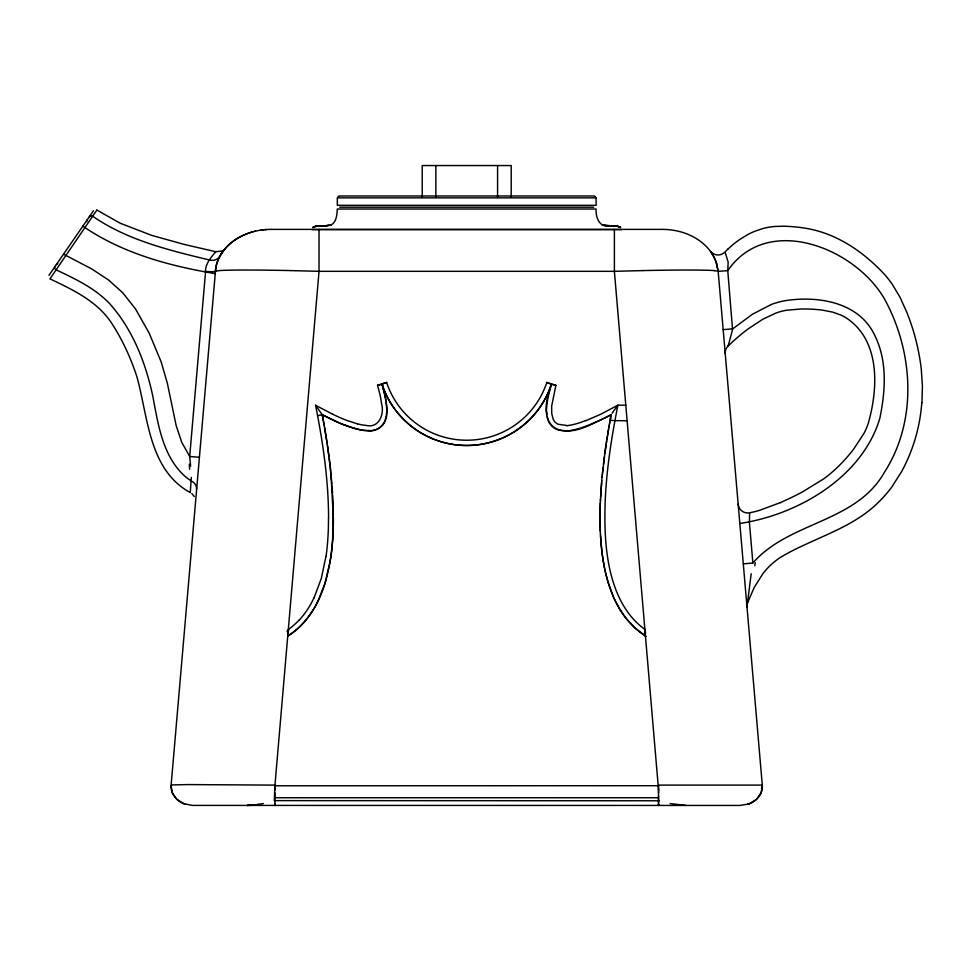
<?xml version="1.0" encoding="UTF-8"?>
<svg xmlns="http://www.w3.org/2000/svg" width="971" height="971" viewBox="0 0 971 971"><rect width="100%" height="100%" fill="white"/><g stroke="black" fill="none" stroke-linecap="round" stroke-linejoin="round"><path stroke-width="1.46" d="M190.656 466.177L189.697 456.467L205.464 272.79C204.82 264.476 210.646 257.74 215.683 251.817M274.902 804.656L274.902 805.445L274.902 792.761M274.902 790.103L274.902 785.114L188.01 784.58L172.401 784.92L171.078 785.842L172.462 793.173L176.916 799.388L183.859 803.697L192.282 805.42L740.108 805.445M274.308 800.772L274.902 785.114M319.034 229.399L319.034 271.322L274.902 785.782L658.787 785.709M658.52 804.777L658.52 801.124M658.52 796.086L658.52 796.997M658.52 792.761L658.52 788.998M740.205 805.445L749.066 803.879L756.506 799.388L761.167 792.676L762.296 785.114L658.52 785.114L658.52 789.884M658.52 804.474L658.52 805.408L658.52 803.709M600.042 516.56L600.042 515.637M600.042 514.715L600.054 513.805M600.066 512.882L600.078 511.96M600.102 510.43L600.309 531.283M600.102 511.037L600.151 508.549M600.139 509.192L600.199 506.644M600.187 507.36L600.503 498.912M600.236 505.515L600.333 502.76M366.468 430.675C378.144 432.908 388.279 422.409 386.701 410.818A53.466 53.284 -19.8 0 0 386.628 407.286L386.288 403.366A97.282 96.979 -12.5 0 0 384.067 391.653M749.624 512.906L749.418 522.641L752.877 563.034L743.288 563.86M600.418 500.915L601.765 480.718M600.588 497.237L601.607 482.551M921.965 402.71L922.414 386.045L921.309 369.441A220.854 220.854 0 0 0 906.793 312.274L900.044 297.296L892.446 284.588A111.568 111.568 0 0 0 885.297 275.279C864.542 252.594 837.536 233.744 806.743 228.452A152.568 152.568 0 0 0 782.796 226.219L775.271 226.449A69.985 69.985 0 0 0 769.032 227.19A62.642 62.642 0 0 0 762.308 228.707L754.588 231.365A70.191 70.191 0 0 0 747.864 234.509L740.096 239.254A100.656 100.656 0 0 0 728.177 248.855M386.652 412.311L386.215 416.389M215.78 267.559L171.127 785.114C170.265 793.95 177.171 801.852 185.364 804.231M287.768 635.495L288.266 629.548A72.837 72.57 0 0 0 298.971 620.238M601.753 480.827L602.129 476.676M190.267 492.54L191.336 477.368M205.464 271.382A9.625 0.898 4.9 0 0 215.259 271.322L216.63 264.027M746.99 606.948A9.625 9.625 0 0 1 747.549 602.785L747.67 601.437M602.093 477.052L602.336 474.576M747.67 601.51L751.19 573.752M602.275 475.22L604.909 452.935M602.457 473.387L603.052 467.901M603.464 464.235L604.375 456.928M644.902 631.393L645.047 630.361M604.86 453.287L606.207 443.917M605.115 451.454L605.892 445.992M606.171 444.172L608.55 429.352M606.39 442.691L606.62 441.198M608.793 427.871L610.723 416.644A4.904 1.117 -77.7 0 1 610.88 415.734M325.94 556.444L321.292 578.473L313.997 598.015M330.71 557.56L329.642 564.054M606.851 439.717L607.312 436.756M607.555 435.275L607.797 433.794M608.04 432.362L608.841 427.653M609.06 426.403L609.315 424.922M609.582 423.441L609.837 421.96M610.371 419.047L611.172 414.738L597.772 421.365M329.472 564.964L329.12 566.773M328.938 567.683L326.414 578.449M215.841 267.256L216.8 263.457M386.106 416.947L384.65 421.669M610.917 415.758L611.184 414.714M732.425 330.152L728.262 345.542M732.559 329.63L727.765 270.63L728.141 262.049L725.301 252.8M550.46 387.235C536.429 426.099 558.009 442.036 594.167 422.968M550.229 388.097L551.297 384.322L555.91 385.281L551.674 406.036L551.71 413.476L553.179 419.326L555.121 422.264L557.876 424.206L566.651 425.456M728.189 345.785L728.116 346.028A9.625 9.625 0 0 0 725.24 353.82M728.116 346.04L730.362 343.928A195.147 195.147 0 0 1 747.694 329.23L762.733 319.277L775.768 313.111A62.63 62.63 0 0 1 786.376 310.247L800.614 309.009A150.007 150.007 0 0 1 822.401 310.113L832.815 312.164L840.898 315.065A48.089 48.089 0 0 1 846.409 318.027C880.746 340.821 878.257 389.128 868.013 424.169A73.541 73.541 0 0 1 864.02 433.309L853.473 449.403A165.458 165.458 0 0 1 835.558 469.09L833.324 471.093A126.618 126.618 0 0 1 823.602 478.921L802.665 491.799A318.706 318.706 0 0 1 780.368 502.614M326.171 579.335C320.127 601.729 307.843 623.576 287.756 636.09A77.571 77.316 -0.9 0 0 302.466 623.965A92.342 92.014 -3.2 0 0 318.245 600.466L325.042 583.158L330.116 561.335A234.084 233.222 0 0 0 332.64 539.366L333.296 509.884M550.8 386.033L551.407 383.958L546.697 382.428L551.225 384.237M216.691 263.833L217.492 261.442M216.909 263.141L218.123 259.852M747.549 602.785L754.212 587.479L762.854 573.715A74.803 74.803 0 0 1 766.665 569.14A69.863 69.863 0 0 1 774.215 561.966A78.882 78.882 0 0 1 780.381 557.403C813.273 537.655 853.011 528.904 880.357 500.356A117.552 117.552 0 0 0 888.514 491.253A121.047 121.047 0 0 0 891.584 487.296L901.391 472.003A170.168 170.168 0 0 0 921.795 402.698M217.565 261.26L218.791 258.359M218.244 259.548L221.922 252.848M384.467 422.069L383.399 423.963M219.082 257.74L220.551 255.021M221.024 254.244L221.461 253.54M221.145 254.038L223.633 250.482M221.57 253.382L222.917 251.416M221.655 253.237L222.784 251.61M96.821 210.137L49.946 278.871C72.934 289.783 97.549 301.35 111.847 323.489C122.528 340.008 130.806 358.044 136.899 376.736C148.211 417.227 148.612 469.697 190.267 492.588M612.082 413.282L612.665 412.444M48.963 275.315L93.471 210.756M612.786 412.274L613.502 411.255M614.06 410.466L617.872 405.186L625.882 405.186M222.444 252.096L224.398 249.511M223.136 251.149L225.066 248.722M224.167 249.802L224.787 249.061M752.877 563.034C788.731 521.548 855.645 522.956 884.265 472.525C917.704 420.868 913.505 352.121 884.739 299.42C856.009 248.467 767.915 212.382 727.765 270.63L718.237 271.334M224.447 249.462C235.686 235.917 253.698 229.374 270.982 229.387M224.993 248.819C232.227 240.371 242.301 234.703 252.958 231.79M215.295 271.249L219.264 270.593A103.909 3.156 1.7 0 1 290.499 270.569M662.44 229.387C680.392 229.362 699.241 236.475 710.287 251.137A9.625 9.625 0 0 0 724.876 252.096L728.177 248.855M383.776 383.484L382.21 384.225L384.103 391.641M611.172 414.738L603.853 418.489M338.017 196.53L338.843 196.106M602.76 419.023L587.504 425.662M597.056 421.693L594.895 422.652M780.368 502.614L759.48 510.37A113.607 113.607 0 0 1 749.624 512.809A9.625 9.625 0 0 1 738.166 504.18M312.82 227.457L315.466 226.352L324.945 225.879L315.757 226.352L312.905 227.457L315.466 226.352L328.781 225.612C336.269 224.398 337.058 215.101 337.289 209.02L596.121 209.02C595.551 216.751 599.143 227.639 608.878 225.879L602.421 224.993M383.763 383.484L386.725 382.428L377.513 385.281L379.77 393.801A89.684 89.356 0 0 1 381.518 403.511C384.613 413.901 379.151 428.599 366.103 425.407A50.868 50.674 0 0 1 357.534 423.866M771.108 304.578L752.416 314.252L732.765 328.829L723.164 329.655M585.804 420.734L600.661 414.277L617.872 405.186C609.157 449.585 602.518 494.967 605.686 540.313A233.356 232.494 0 0 0 607.421 556.116C611.39 583.692 621.549 612.871 645.157 629.548M747.561 804.376C755.96 802.155 763.17 794.144 762.296 785.114L718.164 271.322L716.622 263.469M377.634 385.244L381.955 384.273A89.126 88.834 0.3 0 0 551.37 384.37M221.983 251.028L215.768 251.732L184.514 244.498L151.877 235.443L120.234 223.245L96.882 210.052M254.171 231.462L255.397 231.171M263.287 803.551L254.135 805.105M317.59 415.612L322.263 414.823L315.636 405.295L332.762 414.277M258.893 804.437L247.217 805.445L249.62 805.408M260.264 230.224L261.478 230.042M262.692 229.884L263.894 229.751M253.734 805.141L251.987 805.287M568.448 430.554L566.93 430.675M739.817 523.466C797.761 514.836 862.382 477.331 879.86 418.185C885.418 391.131 887.518 361.163 874.895 335.699C859.638 302.515 819.269 295.742 786.571 300.464A73.371 73.371 0 0 0 771.108 304.566M265.095 229.642L266.285 229.544M251.392 805.323L250.215 805.384M566.178 430.711L560.388 430.371M642.717 270.593L614.388 271.322L319.034 271.322L290.705 270.593M339.729 195.984L593.694 195.984M339.704 207.187L593.718 207.187M271.176 229.387L662.246 229.387M311.837 229.617L621.574 229.617M627.217 420.759L614.121 420.637M274.902 800.626L659.115 800.772M686.194 805.445L670.136 803.551M611.548 420.37L613.344 420.54M352.619 427.944L362.887 430.311L371.116 430.614A20.561 20.488 0 0 0 375.874 429.668A14.407 14.359 0 0 0 383.46 423.999M714.146 270.593L718.127 271.249L715.943 261.466M365.776 430.626L365.06 430.566A57.374 57.192 0.4 0 1 356.345 428.964L341.185 423.781L322.238 414.738L323.319 420.54M215.064 273.616C169.003 265.872 121.824 253.067 82.875 226.17M199.286 457.292L189.697 456.467L181.771 442.375L176.139 425.48L167.376 383.387L161.174 361.94L149.206 333.199L135.43 308.827L122.783 292.817L108.473 279.939L91.662 268.906L63.564 254.196M559.818 430.262C553.167 429.291 548.214 423.429 547.304 416.923M357.522 423.902L346.805 420.431A180.667 179.999 0 0 1 332.774 414.253M602.348 224.993L617.957 226.352L620.603 227.457L617.665 226.352L608.477 225.879L617.957 226.352L620.518 227.457M551.407 383.958L555.91 385.281M351.781 427.677L345.081 425.334M330.662 419.023L322.238 414.738M594.58 196.106L595.393 196.53M645.861 636.223C631.915 627.606 620.785 613.551 614.073 598.342M645.679 636.102L635.398 628.31L626.55 618.928M191.833 493.608L194.309 496.533M625.979 618.199C607.907 594.762 602.275 564.515 600.527 535.652M710.554 251.489L711.755 253.225M710.808 251.841L711.318 252.569M711.197 252.411L712.374 254.196M711.84 253.358L714.304 257.667M712.459 254.341L715.663 260.738M714.474 258.019L716.562 263.287M613.538 597.153L608.344 583.037M608.052 582.115L605.698 573.254M382.016 383.958L383.193 388.097M605.479 572.32L604.69 568.727M604.508 567.829L603.331 561.493A233.174 232.336 3.8 0 1 600.794 539.548L600.43 533.929M315.551 405.186C322.967 442.363 328.501 480.087 328.574 518.077M322.518 416.219L323.125 419.46M323.258 420.188L324.253 425.735M323.513 421.62L323.901 423.781M324.229 425.626L324.933 429.655M324.545 427.446L327.263 444.196M325.164 431.075L326.924 441.999M327.203 443.82L330.128 465.752M327.482 445.653L328.999 456.601M329.254 458.494L331.948 484.104M330.346 467.585L330.735 471.251M546.952 414.678L546.734 411.486M330.905 472.853L333.381 518.502A278.386 277.39 -3.2 0 1 330.832 557.572M645.23 630.47L645.521 633.942M332.094 485.949L332.604 493.304M332.713 495.137L333.259 508.039M600.43 534.038L600.212 528.685M600.151 526.683L600.175 527.605M600.102 524.838L600.127 525.76M600.078 523.005L600.09 523.927M600.054 521.16L600.066 522.082M600.042 519.327L600.042 520.238M658.52 800.626L658.52 797.737L274.902 797.737L274.902 796.39M614.388 229.399L614.388 271.322L658.52 789.557M600.029 517.482L600.029 518.405M274.902 805.214L274.902 803.939M658.52 790.103L658.52 802.665M511.195 196.931L511.195 165.556L422.227 165.556L422.227 196.931M497.577 165.556L497.577 196.931M435.845 165.556L435.845 196.931M288.703 630.652A6.396 0.619 88.3 0 1 288.666 629.778M551.504 383.982A89.126 88.81 0 0 1 381.919 383.982M382.865 388.194A88.47 88.143 0 0 1 387.065 412.299M546.382 411.473A90.364 90.036 0 0 1 550.508 388.194M610.638 418.647A22.26 2.597 -80.1 0 1 610.383 420.285M587.443 425.516A81.224 80.957 -0.4 0 1 568.484 430.821M585.707 420.492A73.213 72.946 0 0 1 566.688 425.747M546.807 382.465A84.319 84.016 0 0 1 386.616 382.465M328.477 518.077A273.591 272.596 0 0 1 326.062 556.456M313.912 597.966A87.548 87.22 0 0 1 299.068 620.323M754.783 565.729A74.816 0.886 -81 0 1 755.256 562.731M642.814 270.581A103.909 3.144 -1.7 0 1 714.328 270.581M89.381 216.679A2.403 2.258 34.6 0 1 92.658 216.205C127.31 240.201 169.112 250.275 209.505 260.01A9.625 8.703 28.8 0 0 219.931 256.101M55.007 266.54A2.403 2.112 34.6 0 0 56.1 269.829C74.816 278.701 94.114 287.744 108.813 302.746C132.432 328.599 145.699 362.608 152.86 396.496C158.164 424.485 162.679 456.406 185.145 476.458A50.031 49.994 42.3 0 0 191.445 481.033A9.625 8.266 4.9 0 1 196.555 489.093M86.904 221.619A2.403 2.318 34.6 0 1 87.244 219.786M56.379 264.561A2.403 2.221 34.6 0 1 57.75 263.687M189.309 464.15A24.748 0.983 86 0 1 189.624 469.175M645.108 631.757A5.862 0.704 -81 0 1 645.193 631.089M645.035 632.801A5.802 1.347 -78.7 0 1 645.108 632.012M644.817 633.529A5.838 1.93 -75.3 0 1 644.829 633.177M644.817 633.978A5.826 2.173 -73 0 1 644.805 633.65M645.011 634.561A5.802 2.391 -70.5 0 1 644.95 633.942M645.145 635.216A5.85 2.755 -64.5 0 1 645.011 634.718M645.363 635.738A5.947 3.022 -57.7 0 1 645.145 635.325M645.509 635.981A6.02 3.156 -50.8 0 1 645.351 635.811M345.069 425.347A185.485 184.745 1.6 0 1 330.674 418.999M287.477 631.296A5.826 1.396 78.6 0 1 287.719 633.808M287.319 630.786A5.353 0.619 73.7 0 1 287.562 631.708M287.719 633.213A5.45 2.755 59.1 0 1 287.938 635.422M331.002 224.993L324.545 225.879L331.075 224.993M596.109 197.853L337.313 197.853L337.338 205.318L596.109 205.318L596.085 197.853"/></g></svg>
